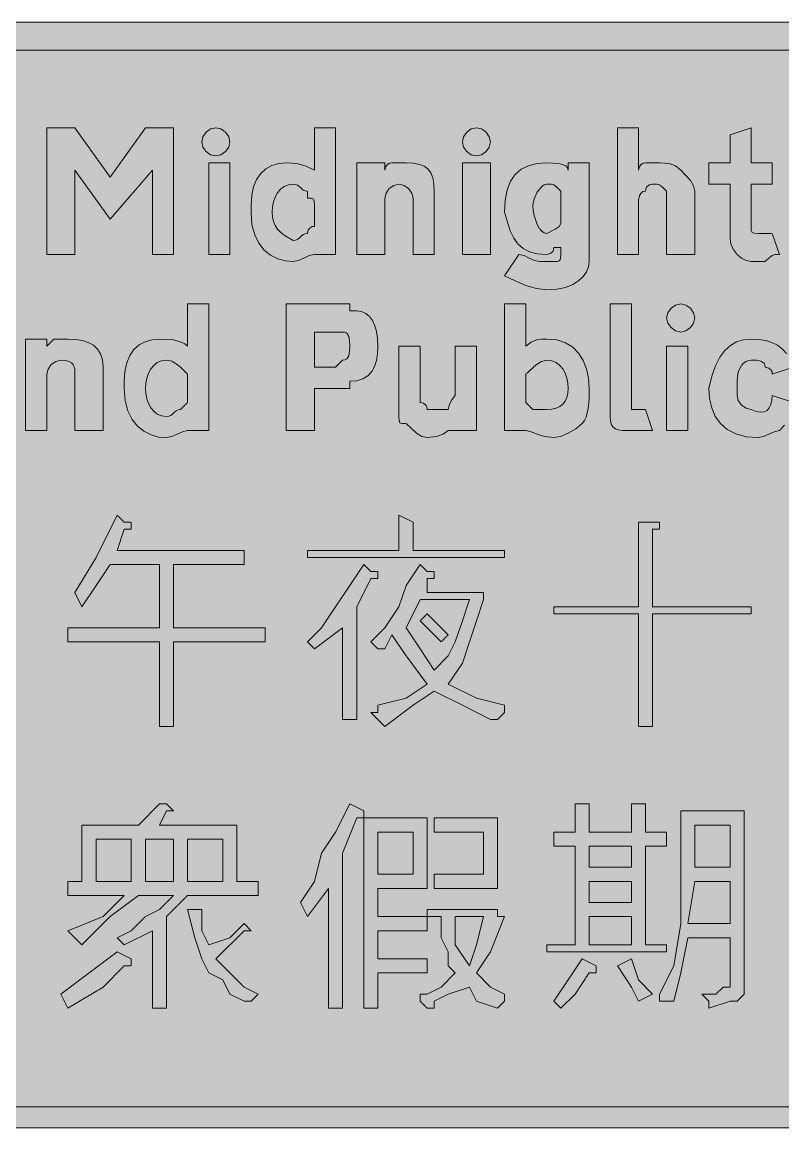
# Model space of a CAD drawing. Header units: metres. Extents: x 11 to 557, y 42 to 230.
# Drawn here: x 281.5 to 411.1, y 41.5 to 229.9 of the extents above; entities that cross this region are included whole.
import ezdxf

# ---------------------------------------------------------------- set-up
doc = ezdxf.new("R2010")
doc.units = ezdxf.units.M
doc.layers.add('FILL_BLACK_000000', color=7, linetype='Continuous', true_color=0x000000)
doc.layers.add('FILL_WHITE_FFFFFF', color=7, linetype='Continuous', true_color=0xffffff)

msp = doc.modelspace()

# ---------------------------------------------------------------- hatches: boundary and pattern name
at = {"layer": 'FILL_BLACK_000000', "true_color": 0x000000}
h = msp.add_hatch(color=7, dxfattribs=at)
h.dxf.hatch_style = 1
h.paths.add_polyline_path([(11.16, 223.13), (11.7, 224.52), (13.35, 227.52), (14.46, 228.4), (15.9, 229.17), (17.57, 229.71), (19.35, 229.92), (548.55, 229.92), (549.4, 229.87), (550.16, 229.71), (551.55, 229.17), (554.55, 227.52), (556.2, 224.52), (556.74, 223.13), (556.9, 222.37), (556.95, 221.52), (556.95, 48.72), (556.74, 47.63), (556.2, 46.32), (555.43, 45.01), (554.55, 43.92), (551.55, 42.27), (550.16, 41.73), (549.4, 41.57), (548.55, 41.52), (19.35, 41.52), (17.57, 41.73), (15.9, 42.27), (14.46, 43.04), (13.35, 43.92), (12.47, 45.01), (11.7, 46.32), (11.16, 47.63), (10.95, 48.72), (10.95, 221.52), (11, 222.37), (11.16, 223.13)])
h.paths.add_polyline_path([(14.6, 48.32), (14.74, 48.01), (15.15, 47.52), (15.56, 47.03), (15.7, 46.72), (15.75, 46.32), (16.65, 45.63), (17.55, 45.27), (18.45, 45.14), (19.35, 45.12), (548.55, 45.12), (549.45, 45.14), (550.35, 45.27), (551.25, 45.63), (552.15, 46.32), (552.15, 48.72), (552.15, 221.52), (552.09, 222.36), (551.92, 223.09), (551.64, 223.71), (551.25, 224.22), (550.74, 224.61), (550.13, 224.89), (549.39, 225.06), (548.55, 225.12), (19.35, 225.12), (15.75, 225.12), (15.56, 224.22), (15.15, 223.32), (14.74, 222.42), (14.55, 221.52), (14.55, 48.72), (14.6, 48.32)], flags=16)
h = msp.add_hatch(color=7, dxfattribs=at)
h.dxf.hatch_style = 1
h.paths.add_polyline_path([(290.55, 204.72), (290.55, 190.32), (285.75, 190.32), (285.75, 211.92), (290.55, 211.92), (296.55, 203.52), (302.55, 211.92), (307.35, 211.92), (307.35, 190.32), (303.75, 190.32), (303.75, 204.72), (296.55, 196.32), (290.55, 204.72)])
h = msp.add_hatch(color=7, dxfattribs=at)
h.dxf.hatch_style = 1
h.paths.add_polyline_path([(316.74, 208.64), (316.2, 207.87), (315.43, 207.33), (314.55, 207.12), (313.67, 207.33), (312.9, 207.87), (312.36, 208.64), (312.15, 209.52), (312.36, 210.4), (312.9, 211.17), (313.67, 211.71), (314.55, 211.92), (315.43, 211.71), (316.2, 211.17), (316.74, 210.4), (316.95, 209.52), (316.74, 208.64)])
h = msp.add_hatch(color=7, dxfattribs=at)
h.dxf.hatch_style = 1
h.paths.add_polyline_path([(334.95, 211.92), (334.95, 190.32), (331.35, 190.32), (330.45, 190.13), (329.55, 189.72), (328.65, 189.31), (327.75, 189.12), (326.41, 189.23), (325.11, 189.59), (323.89, 190.2), (322.8, 191.07), (321.88, 192.23), (321.17, 193.68), (320.71, 195.44), (320.55, 197.52), (320.55, 198.72), (320.66, 200.41), (320.98, 201.87), (321.5, 203.11), (322.2, 204.12), (323.07, 204.91), (324.09, 205.47), (325.26, 205.81), (326.55, 205.92), (327.47, 205.9), (328.5, 205.77), (329.76, 205.41), (331.35, 204.72), (331.35, 211.92), (334.95, 211.92)])
h.paths.add_polyline_path([(328.46, 192.91), (328.95, 193.32), (329.44, 193.73), (329.75, 193.87), (330.15, 193.92), (330.3, 194.52), (330.66, 194.93), (330.95, 195.07), (331.35, 195.12), (331.35, 198.72), (331.33, 199.41), (331.2, 199.77), (330.84, 199.9), (330.15, 199.92), (330.15, 201.12), (329.75, 201.17), (329.44, 201.31), (328.95, 201.72), (328.46, 202.13), (328.15, 202.27), (327.75, 202.32), (326.91, 202.21), (326.17, 201.91), (325.56, 201.43), (325.05, 200.82), (324.66, 200.09), (324.37, 199.28), (324.21, 198.42), (324.15, 197.52), (324.21, 196.67), (324.37, 195.93), (324.66, 195.26), (325.05, 194.67), (325.56, 194.13), (326.17, 193.64), (327.75, 192.72), (328.15, 192.77), (328.46, 192.91)], flags=16)
h = msp.add_hatch(color=7, dxfattribs=at)
h.dxf.hatch_style = 1
h.paths.add_polyline_path([(361.14, 208.64), (360.6, 207.87), (359.83, 207.33), (358.95, 207.12), (358.07, 207.33), (357.3, 207.87), (356.76, 208.64), (356.55, 209.52), (356.76, 210.4), (357.3, 211.17), (358.07, 211.71), (358.95, 211.92), (359.83, 211.71), (360.6, 211.17), (361.14, 210.4), (361.35, 209.52), (361.14, 208.64)])
h = msp.add_hatch(color=7, dxfattribs=at)
h.dxf.hatch_style = 1
h.paths.add_polyline_path([(391.05, 205.9), (391.95, 205.77), (392.85, 205.41), (393.75, 204.72), (395.4, 202.92), (395.94, 202.02), (396.15, 201.12), (396.15, 190.32), (391.35, 190.32), (391.35, 199.92), (391.35, 201.12), (390.64, 201.81), (390.15, 202.17), (389.66, 202.3), (388.95, 202.32), (388.35, 202.17), (387.94, 201.81), (387.8, 201.52), (387.75, 201.12), (387.35, 201.07), (387.06, 200.91), (386.7, 200.37), (386.57, 199.6), (386.55, 198.72), (386.55, 190.32), (382.95, 190.32), (382.95, 211.92), (386.55, 211.92), (386.55, 204.72), (386.7, 205.32), (387.06, 205.73), (387.35, 205.87), (387.75, 205.92), (390.15, 205.92), (391.05, 205.9)])
h = msp.add_hatch(color=7, dxfattribs=at)
h.dxf.hatch_style = 1
h.paths.add_polyline_path([(405.77, 194.43), (405.9, 194.07), (406.26, 193.94), (406.95, 193.92), (409.35, 193.92), (410.55, 190.32), (409.84, 190.3), (409.35, 190.17), (408.86, 189.81), (408.15, 189.12), (405.75, 189.12), (404.87, 189.31), (404.1, 189.72), (403.35, 190.32), (402.66, 191.22), (402.3, 192.12), (402.17, 193.02), (402.15, 193.92), (402.15, 202.32), (398.55, 202.32), (398.55, 205.92), (402.15, 205.92), (402.15, 210.72), (405.75, 211.92), (405.75, 205.92), (409.35, 205.92), (409.35, 202.32), (405.75, 202.32), (405.75, 195.12), (405.77, 194.43)])
h = msp.add_hatch(color=7, dxfattribs=at)
h.dxf.hatch_style = 1
h.paths.add_polyline_path([(316.95, 205.92), (316.95, 190.32), (313.35, 190.32), (313.35, 205.92), (316.95, 205.92)])
h = msp.add_hatch(color=7, dxfattribs=at)
h.dxf.hatch_style = 1
h.paths.add_polyline_path([(343.35, 205.92), (343.35, 204.72), (343.5, 205.32), (343.86, 205.73), (344.15, 205.87), (344.55, 205.92), (346.95, 205.92), (348.19, 205.86), (349.22, 205.68), (350.05, 205.35), (350.7, 204.87), (351.18, 204.22), (351.51, 203.39), (351.69, 202.36), (351.75, 201.12), (351.75, 190.32), (348.15, 190.32), (348.15, 198.72), (348.15, 199.92), (347.94, 200.8), (347.4, 201.57), (346.63, 202.11), (345.75, 202.32), (344.87, 202.11), (344.1, 201.57), (343.56, 200.8), (343.35, 199.92), (343.35, 190.32), (338.55, 190.32), (338.55, 205.92), (343.35, 205.92)])
h = msp.add_hatch(color=7, dxfattribs=at)
h.dxf.hatch_style = 1
h.paths.add_polyline_path([(356.55, 205.92), (361.35, 205.92), (361.35, 190.32), (356.55, 190.32), (356.55, 205.92)])
h = msp.add_hatch(color=7, dxfattribs=at)
h.dxf.hatch_style = 1
h.paths.add_polyline_path([(364.2, 201.36), (364.76, 202.81), (365.55, 203.97), (366.56, 204.84), (367.8, 205.45), (369.26, 205.81), (370.95, 205.92), (372.02, 205.9), (373.2, 205.77), (373.73, 205.63), (374.16, 205.41), (374.44, 205.12), (374.55, 204.72), (374.55, 205.92), (378.15, 205.92), (378.15, 189.12), (378.04, 188.22), (377.7, 187.36), (377.14, 186.55), (376.35, 185.82), (375.34, 185.21), (374.1, 184.73), (372.64, 184.43), (370.95, 184.32), (369.15, 184.53), (367.35, 185.07), (365.55, 185.84), (363.75, 186.72), (366.15, 190.32), (367.05, 190.13), (367.95, 189.72), (368.85, 189.31), (369.75, 189.12), (372.15, 189.12), (372.84, 189.16), (373.06, 189.25), (373.2, 189.42), (373.33, 190.13), (373.35, 191.52), (372.15, 191.52), (372.1, 191.12), (371.96, 190.83), (371.55, 190.47), (370.95, 190.32), (369.31, 190.43), (367.97, 190.77), (366.88, 191.33), (366, 192.12), (365.29, 193.13), (364.71, 194.37), (364.21, 195.83), (363.75, 197.52), (363.86, 199.6), (364.2, 201.36)])
h.paths.add_polyline_path([(373.35, 201.12), (372.64, 201.81), (372.15, 202.17), (371.66, 202.3), (370.95, 202.32), (370.5, 202.21), (370.07, 201.93), (369.3, 200.97), (368.76, 199.79), (368.55, 198.72), (368.6, 197.82), (368.76, 196.96), (369.3, 195.42), (369.66, 194.81), (370.07, 194.33), (370.5, 194.03), (370.95, 193.92), (372.34, 194.63), (373.05, 195.12), (373.31, 195.61), (373.35, 196.32), (373.35, 199.92), (373.35, 201.12)], flags=16)
h = msp.add_hatch(color=7, dxfattribs=at)
h.dxf.hatch_style = 1
h.paths.add_polyline_path([(313.35, 181.92), (313.35, 160.32), (309.75, 160.32), (308.85, 160.13), (307.95, 159.72), (307.05, 159.31), (306.15, 159.12), (304.81, 159.23), (303.51, 159.59), (302.29, 160.2), (301.2, 161.07), (300.28, 162.23), (299.57, 163.68), (299.11, 165.44), (298.95, 167.52), (298.95, 168.72), (299.06, 170.41), (299.38, 171.87), (299.9, 173.11), (300.6, 174.12), (301.47, 174.91), (302.49, 175.47), (303.66, 175.81), (304.95, 175.92), (307.35, 175.77), (308.66, 175.41), (309.25, 175.12), (309.75, 174.72), (309.75, 181.92), (313.35, 181.92)])
h.paths.add_polyline_path([(306.86, 162.91), (307.35, 163.32), (307.84, 163.73), (308.15, 163.87), (308.55, 163.92), (309.75, 165.12), (309.75, 168.72), (309.75, 169.92), (308.55, 171.12), (307.8, 171.72), (307.03, 172.13), (306.15, 172.32), (305.31, 172.21), (304.57, 171.91), (303.96, 171.43), (303.45, 170.82), (303.06, 170.09), (302.77, 169.28), (302.61, 168.42), (302.55, 167.52), (302.61, 166.62), (302.77, 165.76), (303.06, 164.95), (303.45, 164.22), (303.96, 163.61), (304.57, 163.13), (305.31, 162.83), (306.15, 162.72), (306.55, 162.77), (306.86, 162.91)], flags=16)
h = msp.add_hatch(color=7, dxfattribs=at)
h.dxf.hatch_style = 1
h.paths.add_polyline_path([(337.35, 180.72), (338.55, 180.72), (339.39, 180.61), (340.12, 180.29), (340.74, 179.77), (341.25, 179.07), (341.64, 178.2), (341.93, 177.18), (342.09, 176.01), (342.15, 174.72), (342.09, 173.43), (341.91, 172.26), (341.58, 171.24), (341.1, 170.37), (340.45, 169.67), (339.62, 169.15), (338.59, 168.83), (337.35, 168.72), (337.35, 167.52), (331.35, 167.52), (331.35, 160.32), (326.55, 160.32), (326.55, 181.92), (337.35, 181.92), (337.35, 180.72)])
h.paths.add_polyline_path([(336.15, 172.32), (336.55, 172.37), (336.84, 172.53), (337.2, 173.07), (337.33, 173.84), (337.35, 174.72), (337.33, 175.6), (337.2, 176.37), (336.84, 176.91), (336.55, 177.07), (336.15, 177.12), (334.95, 177.12), (331.35, 177.12), (331.35, 171.12), (334.95, 171.12), (336.15, 172.32)], flags=16)
h = msp.add_hatch(color=7, dxfattribs=at)
h.dxf.hatch_style = 1
h.paths.add_polyline_path([(374.1, 175.28), (375.34, 174.53), (376.35, 173.52), (377.14, 172.29), (377.7, 170.86), (378.04, 169.26), (378.15, 167.52), (378.13, 165.74), (378, 164.07), (377.64, 162.63), (377.35, 162.02), (376.95, 161.52), (375.86, 160.64), (374.55, 159.87), (373.24, 159.33), (372.15, 159.12), (370.56, 159.31), (369.3, 159.72), (368.27, 160.13), (367.35, 160.32), (363.75, 160.32), (363.75, 181.92), (367.35, 181.92), (367.35, 174.72), (368.25, 175.41), (369.15, 175.77), (370.05, 175.9), (370.95, 175.92), (372.64, 175.76), (374.1, 175.28)])
h.paths.add_polyline_path([(369.15, 171.57), (367.35, 169.92), (367.35, 165.12), (368.55, 163.92), (370.95, 163.92), (371.79, 163.98), (372.52, 164.14), (373.14, 164.43), (373.65, 164.82), (374.04, 165.33), (374.32, 165.94), (374.49, 166.68), (374.55, 167.52), (374.49, 168.42), (374.32, 169.28), (374.04, 170.09), (373.65, 170.82), (373.14, 171.43), (372.52, 171.91), (371.79, 172.21), (370.95, 172.32), (370.05, 172.11), (369.15, 171.57)], flags=16)
h = msp.add_hatch(color=7, dxfattribs=at)
h.dxf.hatch_style = 1
h.paths.add_polyline_path([(385.35, 165.12), (385.35, 163.92), (387.75, 163.92), (388.95, 160.32), (387.75, 160.32), (385.35, 160.32), (383.77, 160.36), (383.16, 160.45), (382.65, 160.62), (382.26, 160.91), (381.98, 161.33), (381.81, 161.93), (381.75, 162.72), (381.75, 163.92), (381.75, 181.92), (385.35, 181.92), (385.35, 165.12)])
h = msp.add_hatch(color=7, dxfattribs=at)
h.dxf.hatch_style = 1
h.paths.add_polyline_path([(395.94, 178.64), (395.4, 177.87), (394.63, 177.33), (393.75, 177.12), (392.87, 177.33), (392.1, 177.87), (391.56, 178.64), (391.35, 179.52), (391.56, 180.4), (392.1, 181.17), (392.87, 181.71), (393.75, 181.92), (394.63, 181.71), (395.4, 181.17), (395.94, 180.4), (396.15, 179.52), (395.94, 178.64)])
h = msp.add_hatch(color=7, dxfattribs=at)
h.dxf.hatch_style = 1
h.paths.add_polyline_path([(287.27, 172.11), (286.5, 171.57), (285.96, 170.8), (285.75, 169.92), (285.75, 160.32), (282.15, 160.32), (282.15, 175.92), (285.75, 175.92), (285.75, 174.72), (286.95, 175.92), (289.35, 175.92), (290.64, 175.86), (291.81, 175.68), (292.83, 175.35), (293.7, 174.87), (294.4, 174.22), (294.92, 173.39), (295.24, 172.36), (295.35, 171.12), (295.35, 160.32), (290.55, 160.32), (290.55, 168.72), (290.55, 169.92), (290.51, 170.8), (290.25, 171.57), (289.96, 171.88), (289.54, 172.11), (288.94, 172.27), (288.15, 172.32), (287.27, 172.11)])
h = msp.add_hatch(color=7, dxfattribs=at)
h.dxf.hatch_style = 1
h.paths.add_polyline_path([(412.95, 165.12), (412.9, 164.27), (412.74, 163.53), (412.2, 162.27), (411.43, 161.24), (410.55, 160.32), (409.65, 160.13), (408.75, 159.72), (407.85, 159.31), (406.95, 159.12), (404.87, 159.28), (403.11, 159.76), (401.66, 160.51), (400.5, 161.52), (399.63, 162.75), (399.02, 164.18), (398.66, 165.78), (398.55, 167.52), (399.06, 169.6), (399.67, 171.36), (400.41, 172.81), (401.25, 173.97), (402.21, 174.84), (403.27, 175.45), (404.46, 175.81), (405.75, 175.92), (407.04, 175.86), (408.23, 175.68), (409.29, 175.35), (410.25, 174.87), (411.09, 174.22), (411.82, 173.39), (412.44, 172.36), (412.95, 171.12), (409.35, 169.92), (409.3, 170.32), (409.16, 170.61), (408.75, 170.97), (408.15, 171.12), (408.1, 171.52), (407.94, 171.81), (407.4, 172.17), (406.63, 172.3), (405.75, 172.32), (405.3, 172.26), (404.87, 172.09), (404.46, 171.81), (404.1, 171.42), (403.79, 170.91), (403.56, 170.29), (403.4, 169.56), (403.35, 168.72), (403.35, 167.52), (403.35, 166.32), (403.56, 165.44), (404.1, 164.67), (404.87, 164.13), (405.75, 163.92), (406.59, 163.58), (407.32, 163.45), (407.94, 163.52), (408.45, 163.77), (408.84, 164.19), (409.12, 164.76), (409.29, 165.48), (409.35, 166.32), (412.95, 165.12)])
h = msp.add_hatch(color=7, dxfattribs=at)
h.dxf.hatch_style = 1
h.paths.add_polyline_path([(353.25, 159.72), (352.13, 159.31), (350.55, 159.12), (349.65, 159.33), (348.75, 159.87), (346.95, 161.52), (346.26, 161.54), (345.9, 161.67), (345.77, 162.03), (345.75, 162.72), (345.75, 163.92), (345.75, 174.72), (349.35, 174.72), (349.35, 166.32), (349.35, 165.12), (349.95, 164.97), (350.36, 164.61), (350.5, 164.32), (350.55, 163.92), (351.75, 163.92), (354.15, 163.92), (354.34, 164.8), (354.75, 165.57), (355.35, 166.32), (355.35, 174.72), (358.95, 174.72), (358.95, 160.32), (354.15, 160.32), (353.25, 159.72)])
h = msp.add_hatch(color=7, dxfattribs=at)
h.dxf.hatch_style = 1
h.paths.add_polyline_path([(391.35, 174.72), (394.95, 174.72), (394.95, 160.32), (391.35, 160.32), (391.35, 174.72)])
h = msp.add_hatch(color=7, dxfattribs=at)
h.dxf.hatch_style = 1
h.paths.add_polyline_path([(319.35, 137.52), (307.35, 137.52), (307.35, 126.72), (322.95, 126.72), (322.95, 124.32), (307.35, 124.32), (307.35, 109.92), (304.95, 109.92), (304.95, 124.32), (289.35, 124.32), (289.35, 126.72), (304.95, 126.72), (304.95, 137.52), (296.55, 137.52), (294.15, 133.92), (291.75, 130.32), (290.55, 132.72), (294.15, 138.72), (297.75, 145.92), (298.95, 144.72), (300.15, 144.72), (300.15, 143.52), (298.95, 143.52), (297.75, 139.92), (319.35, 139.92), (319.35, 137.52)])
h = msp.add_hatch(color=7, dxfattribs=at)
h.dxf.hatch_style = 1
h.paths.add_polyline_path([(348.15, 139.92), (363.75, 139.92), (363.75, 138.72), (330.15, 138.72), (330.15, 139.92), (345.75, 139.92), (345.75, 145.92), (348.15, 144.72), (348.15, 143.52), (348.15, 139.92)])
h = msp.add_hatch(color=7, dxfattribs=at)
h.dxf.hatch_style = 1
h.paths.add_polyline_path([(388.95, 129.12), (388.95, 109.92), (386.55, 109.92), (386.55, 129.12), (372.15, 129.12), (372.15, 130.32), (386.55, 130.32), (386.55, 144.72), (390.15, 144.72), (390.15, 143.52), (388.95, 143.52), (388.95, 130.32), (405.75, 130.32), (405.75, 129.12), (388.95, 129.12)])
h = msp.add_hatch(color=7, dxfattribs=at)
h.dxf.hatch_style = 1
h.paths.add_polyline_path([(336.15, 111.12), (336.15, 126.72), (331.35, 123.12), (330.15, 124.32), (332.55, 126.72), (334.95, 130.32), (337.35, 133.92), (339.75, 137.52), (340.95, 136.32), (342.15, 136.32), (342.15, 135.12), (340.95, 135.12), (338.55, 130.32), (338.55, 129.12), (338.55, 111.12), (336.15, 111.12)])
h = msp.add_hatch(color=7, dxfattribs=at)
h.dxf.hatch_style = 1
h.paths.add_polyline_path([(358.95, 114.72), (363.75, 113.52), (363.75, 112.32), (362.55, 111.12), (361.35, 111.12), (356.55, 113.52), (351.75, 115.92), (348.15, 113.52), (343.35, 109.92), (342.15, 111.12), (340.95, 112.32), (342.15, 112.32), (342.15, 113.52), (346.95, 114.72), (350.55, 117.12), (346.95, 121.92), (344.55, 125.52), (343.35, 123.12), (342.15, 123.12), (340.95, 124.32), (343.35, 126.72), (345.75, 130.32), (346.95, 133.92), (349.35, 137.52), (350.55, 136.32), (351.75, 136.32), (351.75, 135.12), (350.55, 135.12), (350.55, 132.72), (358.95, 132.72), (360.15, 132.72), (360.15, 131.52), (358.95, 127.92), (357.75, 124.32), (356.55, 120.72), (354.15, 117.12), (358.95, 114.72)])
h.paths.add_polyline_path([(355.35, 124.32), (356.55, 127.92), (357.75, 131.52), (349.35, 131.52), (346.95, 126.72), (349.35, 123.12), (351.75, 119.52), (354.15, 121.92), (355.35, 124.32)], flags=16)
h = msp.add_hatch(color=7, dxfattribs=at)
h.dxf.hatch_style = 1
h.paths.add_polyline_path([(350.55, 129.12), (351.75, 127.92), (354.15, 125.52), (352.95, 124.32), (349.35, 127.92), (350.55, 129.12)])
h = msp.add_hatch(color=7, dxfattribs=at)
h.dxf.hatch_style = 1
h.paths.add_polyline_path([(307.35, 95.52), (306.15, 95.52), (304.95, 93.12), (318.15, 93.12), (318.15, 83.52), (321.75, 83.52), (321.75, 81.12), (309.75, 81.12), (306.15, 77.52), (306.15, 61.92), (303.75, 61.92), (303.75, 75.12), (298.95, 72.72), (297.75, 73.92), (300.15, 75.12), (302.55, 77.52), (304.95, 78.72), (307.35, 81.12), (301.35, 81.12), (296.55, 77.52), (291.75, 72.72), (289.35, 75.12), (295.35, 77.52), (298.95, 81.12), (289.35, 81.12), (289.35, 83.52), (291.75, 83.52), (291.75, 93.12), (301.35, 93.12), (304.95, 96.72), (306.15, 96.72), (307.35, 95.52)])
h.paths.add_polyline_path([(300.15, 83.52), (300.15, 90.72), (294.15, 90.72), (294.15, 83.52), (300.15, 83.52)], flags=16)
h.paths.add_polyline_path([(307.35, 90.72), (302.55, 90.72), (302.55, 83.52), (307.35, 83.52), (307.35, 90.72)], flags=16)
h.paths.add_polyline_path([(309.75, 90.72), (309.75, 83.52), (315.75, 83.52), (315.75, 90.72), (309.75, 90.72)], flags=16)
h = msp.add_hatch(color=7, dxfattribs=at)
h.dxf.hatch_style = 1
h.paths.add_polyline_path([(339.75, 94.32), (338.55, 94.32), (336.15, 88.32), (336.15, 61.92), (333.75, 61.92), (333.75, 82.32), (330.15, 77.52), (328.95, 79.92), (331.35, 83.52), (332.55, 88.32), (334.95, 91.92), (337.35, 96.72), (339.75, 95.52), (339.75, 94.32)])
h = msp.add_hatch(color=7, dxfattribs=at)
h.dxf.hatch_style = 1
h.paths.add_polyline_path([(375.75, 96.72), (378.15, 96.72), (378.15, 95.52), (378.15, 91.92), (384.15, 91.92), (385.35, 91.92), (385.35, 96.72), (386.55, 96.72), (387.75, 96.72), (387.75, 95.52), (387.75, 91.92), (390.15, 91.92), (391.35, 91.92), (391.35, 89.52), (387.75, 89.52), (387.75, 72.72), (390.15, 72.72), (391.35, 72.72), (391.35, 71.52), (390.15, 71.52), (370.95, 71.52), (370.95, 72.72), (375.75, 72.72), (375.75, 89.52), (372.15, 89.52), (372.15, 91.92), (375.75, 91.92), (375.75, 96.72)])
h.paths.add_polyline_path([(378.15, 89.52), (378.15, 85.92), (384.15, 85.92), (385.35, 85.92), (385.35, 89.52), (384.15, 89.52), (378.15, 89.52)], flags=16)
h.paths.add_polyline_path([(385.35, 83.52), (384.15, 83.52), (378.15, 83.52), (378.15, 79.92), (384.15, 79.92), (385.35, 79.92), (385.35, 83.52)], flags=16)
h.paths.add_polyline_path([(378.15, 72.72), (384.15, 72.72), (385.35, 72.72), (385.35, 77.52), (384.15, 77.52), (378.15, 77.52), (378.15, 72.72)], flags=16)
h = msp.add_hatch(color=7, dxfattribs=at)
h.dxf.hatch_style = 1
h.paths.add_polyline_path([(350.55, 70.32), (350.55, 67.92), (342.15, 67.92), (342.15, 61.92), (339.75, 61.92), (339.75, 94.32), (350.55, 94.32), (350.55, 82.32), (342.15, 82.32), (342.15, 77.52), (350.55, 77.52), (350.55, 75.12), (342.15, 75.12), (342.15, 70.32), (350.55, 70.32)])
h.paths.add_polyline_path([(342.15, 84.72), (348.15, 84.72), (348.15, 91.92), (342.15, 91.92), (342.15, 84.72)], flags=16)
h = msp.add_hatch(color=7, dxfattribs=at)
h.dxf.hatch_style = 1
h.paths.add_polyline_path([(362.55, 82.32), (351.75, 82.32), (351.75, 84.72), (360.15, 84.72), (360.15, 91.92), (351.75, 91.92), (351.75, 94.32), (362.55, 94.32), (362.55, 82.32)])
h = msp.add_hatch(color=7, dxfattribs=at)
h.dxf.hatch_style = 1
h.paths.add_polyline_path([(392.55, 63.12), (390.15, 63.12), (390.15, 64.32), (392.55, 69.12), (393.75, 76.32), (393.75, 85.92), (393.75, 95.52), (404.55, 95.52), (404.55, 67.92), (404.55, 66.72), (404.55, 64.32), (403.35, 63.12), (402.15, 63.12), (398.55, 61.92), (398.55, 63.12), (397.35, 64.32), (398.55, 64.32), (399.75, 64.32), (400.95, 65.52), (402.15, 65.52), (402.15, 66.72), (402.15, 67.92), (402.15, 73.92), (394.95, 73.92), (393.75, 67.92), (392.55, 63.12)])
h.paths.add_polyline_path([(402.15, 83.52), (396.15, 83.52), (394.95, 76.32), (402.15, 76.32), (402.15, 83.52)], flags=16)
h.paths.add_polyline_path([(396.15, 93.12), (396.15, 85.92), (402.15, 85.92), (402.15, 93.12), (396.15, 93.12)], flags=16)
h = msp.add_hatch(color=7, dxfattribs=at)
h.dxf.hatch_style = 1
h.paths.add_polyline_path([(319.35, 63.12), (316.95, 64.32), (315.75, 66.72), (313.35, 67.92), (312.15, 70.32), (310.95, 73.92), (309.75, 78.72), (312.15, 78.72), (312.15, 75.12), (313.35, 72.72), (316.95, 73.92), (319.35, 76.32), (320.55, 75.12), (319.35, 75.12), (314.55, 70.32), (315.75, 69.12), (318.15, 66.72), (319.35, 65.52), (321.75, 64.32), (320.55, 63.12), (319.35, 63.12)])
h = msp.add_hatch(color=7, dxfattribs=at)
h.dxf.hatch_style = 1
h.paths.add_polyline_path([(354.15, 71.52), (352.95, 73.92), (352.95, 77.52), (350.55, 77.52), (350.55, 78.72), (361.35, 78.72), (362.55, 78.72), (362.55, 77.52), (363.75, 77.52), (361.35, 71.52), (358.95, 67.92), (361.35, 65.52), (363.75, 64.32), (363.75, 63.12), (362.55, 61.92), (358.95, 63.12), (357.75, 65.52), (354.15, 64.32), (351.75, 63.12), (351.75, 61.92), (350.55, 61.92), (349.35, 63.12), (349.35, 64.32), (350.55, 64.32), (352.95, 65.52), (355.35, 67.92), (354.15, 69.12), (354.15, 71.52)])
h.paths.add_polyline_path([(355.35, 72.72), (357.75, 69.12), (358.95, 72.72), (360.15, 77.52), (355.35, 77.52), (355.35, 72.72)], flags=16)
h = msp.add_hatch(color=7, dxfattribs=at)
h.dxf.hatch_style = 1
h.paths.add_polyline_path([(292.95, 67.92), (297.75, 71.52), (300.15, 70.32), (300.15, 69.12), (298.95, 69.12), (295.35, 65.52), (289.35, 61.92), (288.15, 64.32), (292.95, 67.92)])
h = msp.add_hatch(color=7, dxfattribs=at)
h.dxf.hatch_style = 1
h.paths.add_polyline_path([(374.55, 66.72), (376.95, 70.32), (379.35, 69.12), (379.35, 67.92), (378.15, 67.92), (375.75, 64.32), (373.35, 61.92), (372.15, 63.12), (374.55, 66.72)])
h = msp.add_hatch(color=7, dxfattribs=at)
h.dxf.hatch_style = 1
h.paths.add_polyline_path([(385.35, 65.52), (382.95, 69.12), (385.35, 70.32), (386.55, 66.72), (388.95, 64.32), (386.55, 63.12), (385.35, 65.52)])
at = {"layer": 'FILL_WHITE_FFFFFF', "true_color": 0xffffff}
h = msp.add_hatch(color=7, dxfattribs=at)
h.dxf.hatch_style = 1
h.paths.add_polyline_path([(552.15, 46.32), (551.25, 45.63), (550.35, 45.27), (549.45, 45.14), (548.55, 45.12), (19.35, 45.12), (18.45, 45.14), (17.55, 45.27), (16.65, 45.63), (15.75, 46.32), (15.7, 46.72), (15.56, 47.03), (15.15, 47.52), (14.74, 48.01), (14.6, 48.32), (14.55, 48.72), (14.55, 221.52), (14.74, 222.42), (15.15, 223.32), (15.56, 224.22), (15.75, 225.12), (19.35, 225.12), (548.55, 225.12), (552.15, 225.12), (552.15, 221.52), (552.15, 48.72), (552.15, 46.32)])

# ---------------------------------------------------------------- linework, layer by layer
at = {"layer": 'FILL_BLACK_000000', "lineweight": 0, "true_color": 0x000000}
for points in [[(19.35, 229.92), (548.55, 229.92), (549.4, 229.87), (550.16, 229.71), (551.55, 229.17), (554.55, 227.52), (556.2, 224.52), (556.74, 223.13), (556.9, 222.37), (556.95, 221.52), (556.95, 48.72), (556.74, 47.63), (556.2, 46.32), (555.43, 45.01), (554.55, 43.92), (551.55, 42.27), (550.16, 41.73), (549.4, 41.57), (548.55, 41.52), (19.35, 41.52)], [(19.35, 45.12), (548.55, 45.12), (549.45, 45.14), (550.35, 45.27), (551.25, 45.63), (552.15, 46.32), (552.15, 48.72), (552.15, 221.52), (552.09, 222.36), (551.92, 223.09), (551.64, 223.71), (551.25, 224.22), (550.74, 224.61), (550.13, 224.89), (549.39, 225.06), (548.55, 225.12), (19.35, 225.12)], [(411.43, 161.24), (410.55, 160.32), (409.65, 160.13), (408.75, 159.72), (407.85, 159.31), (406.95, 159.12), (404.87, 159.28), (403.11, 159.76), (401.66, 160.51), (400.5, 161.52), (399.63, 162.75), (399.02, 164.18), (398.66, 165.78), (398.55, 167.52), (399.06, 169.6), (399.67, 171.36), (400.41, 172.81), (401.25, 173.97), (402.21, 174.84), (403.27, 175.45), (404.46, 175.81), (405.75, 175.92), (407.04, 175.86), (408.23, 175.68), (409.29, 175.35), (410.25, 174.87), (411.09, 174.22), (411.82, 173.39)], [(412.95, 171.12), (409.35, 169.92), (409.3, 170.32), (409.16, 170.61), (408.75, 170.97), (408.15, 171.12), (408.1, 171.52), (407.94, 171.81), (407.4, 172.17), (406.63, 172.3), (405.75, 172.32), (405.3, 172.26), (404.87, 172.09), (404.46, 171.81), (404.1, 171.42), (403.79, 170.91), (403.56, 170.29), (403.4, 169.56), (403.35, 168.72), (403.35, 167.52), (403.35, 166.32), (403.56, 165.44), (404.1, 164.67), (404.87, 164.13), (405.75, 163.92), (406.59, 163.58), (407.32, 163.45), (407.94, 163.52), (408.45, 163.77), (408.84, 164.19), (409.12, 164.76), (409.29, 165.48), (409.35, 166.32), (412.95, 165.12)]]:
    msp.add_lwpolyline(points, dxfattribs=at)
for points in [[(290.55, 204.72), (290.55, 190.32), (285.75, 190.32), (285.75, 211.92), (290.55, 211.92), (296.55, 203.52), (302.55, 211.92), (307.35, 211.92), (307.35, 190.32), (303.75, 190.32), (303.75, 204.72), (296.55, 196.32)], [(316.74, 208.64), (316.2, 207.87), (315.43, 207.33), (314.55, 207.12), (313.67, 207.33), (312.9, 207.87), (312.36, 208.64), (312.15, 209.52), (312.36, 210.4), (312.9, 211.17), (313.67, 211.71), (314.55, 211.92), (315.43, 211.71), (316.2, 211.17), (316.74, 210.4), (316.95, 209.52)], [(334.95, 211.92), (334.95, 190.32), (331.35, 190.32), (330.45, 190.13), (329.55, 189.72), (328.65, 189.31), (327.75, 189.12), (326.41, 189.23), (325.11, 189.59), (323.89, 190.2), (322.8, 191.07), (321.88, 192.23), (321.17, 193.68), (320.71, 195.44), (320.55, 197.52), (320.55, 198.72), (320.66, 200.41), (320.98, 201.87), (321.5, 203.11), (322.2, 204.12), (323.07, 204.91), (324.09, 205.47), (325.26, 205.81), (326.55, 205.92), (327.47, 205.9), (328.5, 205.77), (329.76, 205.41), (331.35, 204.72), (331.35, 211.92)], [(361.14, 208.64), (360.6, 207.87), (359.83, 207.33), (358.95, 207.12), (358.07, 207.33), (357.3, 207.87), (356.76, 208.64), (356.55, 209.52), (356.76, 210.4), (357.3, 211.17), (358.07, 211.71), (358.95, 211.92), (359.83, 211.71), (360.6, 211.17), (361.14, 210.4), (361.35, 209.52)], [(391.05, 205.9), (391.95, 205.77), (392.85, 205.41), (393.75, 204.72), (395.4, 202.92), (395.94, 202.02), (396.15, 201.12), (396.15, 190.32), (391.35, 190.32), (391.35, 199.92), (391.35, 201.12), (390.64, 201.81), (390.15, 202.17), (389.66, 202.3), (388.95, 202.32), (388.35, 202.17), (387.94, 201.81), (387.8, 201.52), (387.75, 201.12), (387.35, 201.07), (387.06, 200.91), (386.7, 200.37), (386.57, 199.6), (386.55, 198.72), (386.55, 190.32), (382.95, 190.32), (382.95, 211.92), (386.55, 211.92), (386.55, 204.72), (386.7, 205.32), (387.06, 205.73), (387.35, 205.87), (387.75, 205.92), (390.15, 205.92)], [(405.77, 194.43), (405.9, 194.07), (406.26, 193.94), (406.95, 193.92), (409.35, 193.92), (410.55, 190.32), (409.84, 190.3), (409.35, 190.17), (408.86, 189.81), (408.15, 189.12), (405.75, 189.12), (404.87, 189.31), (404.1, 189.72), (403.35, 190.32), (402.66, 191.22), (402.3, 192.12), (402.17, 193.02), (402.15, 193.92), (402.15, 202.32), (398.55, 202.32), (398.55, 205.92), (402.15, 205.92), (402.15, 210.72), (405.75, 211.92), (405.75, 205.92), (409.35, 205.92), (409.35, 202.32), (405.75, 202.32), (405.75, 195.12)], [(316.95, 205.92), (316.95, 190.32), (313.35, 190.32), (313.35, 205.92)], [(343.35, 205.92), (343.35, 204.72), (343.5, 205.32), (343.86, 205.73), (344.15, 205.87), (344.55, 205.92), (346.95, 205.92), (348.19, 205.86), (349.22, 205.68), (350.05, 205.35), (350.7, 204.87), (351.18, 204.22), (351.51, 203.39), (351.69, 202.36), (351.75, 201.12), (351.75, 190.32), (348.15, 190.32), (348.15, 198.72), (348.15, 199.92), (347.94, 200.8), (347.4, 201.57), (346.63, 202.11), (345.75, 202.32), (344.87, 202.11), (344.1, 201.57), (343.56, 200.8), (343.35, 199.92), (343.35, 190.32), (338.55, 190.32), (338.55, 205.92)], [(356.55, 205.92), (361.35, 205.92), (361.35, 190.32), (356.55, 190.32)], [(364.2, 201.36), (364.76, 202.81), (365.55, 203.97), (366.56, 204.84), (367.8, 205.45), (369.26, 205.81), (370.95, 205.92), (372.02, 205.9), (373.2, 205.77), (373.73, 205.63), (374.16, 205.41), (374.44, 205.12), (374.55, 204.72), (374.55, 205.92), (378.15, 205.92), (378.15, 189.12), (378.04, 188.22), (377.7, 187.36), (377.14, 186.55), (376.35, 185.82), (375.34, 185.21), (374.1, 184.73), (372.64, 184.43), (370.95, 184.32), (369.15, 184.53), (367.35, 185.07), (365.55, 185.84), (363.75, 186.72), (366.15, 190.32), (367.05, 190.13), (367.95, 189.72), (368.85, 189.31), (369.75, 189.12), (372.15, 189.12), (372.84, 189.16), (373.06, 189.25), (373.2, 189.42), (373.33, 190.13), (373.35, 191.52), (372.15, 191.52), (372.1, 191.12), (371.96, 190.83), (371.55, 190.47), (370.95, 190.32), (369.31, 190.43), (367.97, 190.77), (366.88, 191.33), (366, 192.12), (365.29, 193.13), (364.71, 194.37), (364.21, 195.83), (363.75, 197.52), (363.86, 199.6)], [(328.46, 192.91), (328.95, 193.32), (329.44, 193.73), (329.75, 193.87), (330.15, 193.92), (330.3, 194.52), (330.66, 194.93), (330.95, 195.07), (331.35, 195.12), (331.35, 198.72), (331.33, 199.41), (331.2, 199.77), (330.84, 199.9), (330.15, 199.92), (330.15, 201.12), (329.75, 201.17), (329.44, 201.31), (328.95, 201.72), (328.46, 202.13), (328.15, 202.27), (327.75, 202.32), (326.91, 202.21), (326.17, 201.91), (325.56, 201.43), (325.05, 200.82), (324.66, 200.09), (324.37, 199.28), (324.21, 198.42), (324.15, 197.52), (324.21, 196.67), (324.37, 195.93), (324.66, 195.26), (325.05, 194.67), (325.56, 194.13), (326.17, 193.64), (327.75, 192.72), (328.15, 192.77)], [(373.35, 201.12), (372.64, 201.81), (372.15, 202.17), (371.66, 202.3), (370.95, 202.32), (370.5, 202.21), (370.07, 201.93), (369.3, 200.97), (368.76, 199.79), (368.55, 198.72), (368.6, 197.82), (368.76, 196.96), (369.3, 195.42), (369.66, 194.81), (370.07, 194.33), (370.5, 194.03), (370.95, 193.92), (372.34, 194.63), (373.05, 195.12), (373.31, 195.61), (373.35, 196.32), (373.35, 199.92)], [(313.35, 181.92), (313.35, 160.32), (309.75, 160.32), (308.85, 160.13), (307.95, 159.72), (307.05, 159.31), (306.15, 159.12), (304.81, 159.23), (303.51, 159.59), (302.29, 160.2), (301.2, 161.07), (300.28, 162.23), (299.57, 163.68), (299.11, 165.44), (298.95, 167.52), (298.95, 168.72), (299.06, 170.41), (299.38, 171.87), (299.9, 173.11), (300.6, 174.12), (301.47, 174.91), (302.49, 175.47), (303.66, 175.81), (304.95, 175.92), (307.35, 175.77), (308.66, 175.41), (309.25, 175.12), (309.75, 174.72), (309.75, 181.92)], [(337.35, 180.72), (338.55, 180.72), (339.39, 180.61), (340.12, 180.29), (340.74, 179.77), (341.25, 179.07), (341.64, 178.2), (341.93, 177.18), (342.09, 176.01), (342.15, 174.72), (342.09, 173.43), (341.91, 172.26), (341.58, 171.24), (341.1, 170.37), (340.45, 169.67), (339.62, 169.15), (338.59, 168.83), (337.35, 168.72), (337.35, 167.52), (331.35, 167.52), (331.35, 160.32), (326.55, 160.32), (326.55, 181.92), (337.35, 181.92)], [(374.1, 175.28), (375.34, 174.53), (376.35, 173.52), (377.14, 172.29), (377.7, 170.86), (378.04, 169.26), (378.15, 167.52), (378.13, 165.74), (378, 164.07), (377.64, 162.63), (377.35, 162.02), (376.95, 161.52), (375.86, 160.64), (374.55, 159.87), (373.24, 159.33), (372.15, 159.12), (370.56, 159.31), (369.3, 159.72), (368.27, 160.13), (367.35, 160.32), (363.75, 160.32), (363.75, 181.92), (367.35, 181.92), (367.35, 174.72), (368.25, 175.41), (369.15, 175.77), (370.05, 175.9), (370.95, 175.92), (372.64, 175.76)], [(385.35, 165.12), (385.35, 163.92), (387.75, 163.92), (388.95, 160.32), (387.75, 160.32), (385.35, 160.32), (383.77, 160.36), (383.16, 160.45), (382.65, 160.62), (382.26, 160.91), (381.98, 161.33), (381.81, 161.93), (381.75, 162.72), (381.75, 163.92), (381.75, 181.92), (385.35, 181.92)], [(395.94, 178.64), (395.4, 177.87), (394.63, 177.33), (393.75, 177.12), (392.87, 177.33), (392.1, 177.87), (391.56, 178.64), (391.35, 179.52), (391.56, 180.4), (392.1, 181.17), (392.87, 181.71), (393.75, 181.92), (394.63, 181.71), (395.4, 181.17), (395.94, 180.4), (396.15, 179.52)], [(336.15, 172.32), (336.55, 172.37), (336.84, 172.53), (337.2, 173.07), (337.33, 173.84), (337.35, 174.72), (337.33, 175.6), (337.2, 176.37), (336.84, 176.91), (336.55, 177.07), (336.15, 177.12), (334.95, 177.12), (331.35, 177.12), (331.35, 171.12), (334.95, 171.12)], [(287.27, 172.11), (286.5, 171.57), (285.96, 170.8), (285.75, 169.92), (285.75, 160.32), (282.15, 160.32), (282.15, 175.92), (285.75, 175.92), (285.75, 174.72), (286.95, 175.92), (289.35, 175.92), (290.64, 175.86), (291.81, 175.68), (292.83, 175.35), (293.7, 174.87), (294.4, 174.22), (294.92, 173.39), (295.24, 172.36), (295.35, 171.12), (295.35, 160.32), (290.55, 160.32), (290.55, 168.72), (290.55, 169.92), (290.51, 170.8), (290.25, 171.57), (289.96, 171.88), (289.54, 172.11), (288.94, 172.27), (288.15, 172.32)], [(353.25, 159.72), (352.13, 159.31), (350.55, 159.12), (349.65, 159.33), (348.75, 159.87), (346.95, 161.52), (346.26, 161.54), (345.9, 161.67), (345.77, 162.03), (345.75, 162.72), (345.75, 163.92), (345.75, 174.72), (349.35, 174.72), (349.35, 166.32), (349.35, 165.12), (349.95, 164.97), (350.36, 164.61), (350.5, 164.32), (350.55, 163.92), (351.75, 163.92), (354.15, 163.92), (354.34, 164.8), (354.75, 165.57), (355.35, 166.32), (355.35, 174.72), (358.95, 174.72), (358.95, 160.32), (354.15, 160.32)], [(391.35, 174.72), (394.95, 174.72), (394.95, 160.32), (391.35, 160.32)], [(306.86, 162.91), (307.35, 163.32), (307.84, 163.73), (308.15, 163.87), (308.55, 163.92), (309.75, 165.12), (309.75, 168.72), (309.75, 169.92), (308.55, 171.12), (307.8, 171.72), (307.03, 172.13), (306.15, 172.32), (305.31, 172.21), (304.57, 171.91), (303.96, 171.43), (303.45, 170.82), (303.06, 170.09), (302.77, 169.28), (302.61, 168.42), (302.55, 167.52), (302.61, 166.62), (302.77, 165.76), (303.06, 164.95), (303.45, 164.22), (303.96, 163.61), (304.57, 163.13), (305.31, 162.83), (306.15, 162.72), (306.55, 162.77)], [(369.15, 171.57), (367.35, 169.92), (367.35, 165.12), (368.55, 163.92), (370.95, 163.92), (371.79, 163.98), (372.52, 164.14), (373.14, 164.43), (373.65, 164.82), (374.04, 165.33), (374.32, 165.94), (374.49, 166.68), (374.55, 167.52), (374.49, 168.42), (374.32, 169.28), (374.04, 170.09), (373.65, 170.82), (373.14, 171.43), (372.52, 171.91), (371.79, 172.21), (370.95, 172.32), (370.05, 172.11)], [(319.35, 137.52), (307.35, 137.52), (307.35, 126.72), (322.95, 126.72), (322.95, 124.32), (307.35, 124.32), (307.35, 109.92), (304.95, 109.92), (304.95, 124.32), (289.35, 124.32), (289.35, 126.72), (304.95, 126.72), (304.95, 137.52), (296.55, 137.52), (294.15, 133.92), (291.75, 130.32), (290.55, 132.72), (294.15, 138.72), (297.75, 145.92), (298.95, 144.72), (300.15, 144.72), (300.15, 143.52), (298.95, 143.52), (297.75, 139.92), (319.35, 139.92)], [(348.15, 139.92), (363.75, 139.92), (363.75, 138.72), (330.15, 138.72), (330.15, 139.92), (345.75, 139.92), (345.75, 145.92), (348.15, 144.72), (348.15, 143.52)], [(388.95, 129.12), (388.95, 109.92), (386.55, 109.92), (386.55, 129.12), (372.15, 129.12), (372.15, 130.32), (386.55, 130.32), (386.55, 144.72), (390.15, 144.72), (390.15, 143.52), (388.95, 143.52), (388.95, 130.32), (405.75, 130.32), (405.75, 129.12)], [(336.15, 111.12), (336.15, 126.72), (331.35, 123.12), (330.15, 124.32), (332.55, 126.72), (334.95, 130.32), (337.35, 133.92), (339.75, 137.52), (340.95, 136.32), (342.15, 136.32), (342.15, 135.12), (340.95, 135.12), (338.55, 130.32), (338.55, 129.12), (338.55, 111.12)], [(358.95, 114.72), (363.75, 113.52), (363.75, 112.32), (362.55, 111.12), (361.35, 111.12), (356.55, 113.52), (351.75, 115.92), (348.15, 113.52), (343.35, 109.92), (342.15, 111.12), (340.95, 112.32), (342.15, 112.32), (342.15, 113.52), (346.95, 114.72), (350.55, 117.12), (346.95, 121.92), (344.55, 125.52), (343.35, 123.12), (342.15, 123.12), (340.95, 124.32), (343.35, 126.72), (345.75, 130.32), (346.95, 133.92), (349.35, 137.52), (350.55, 136.32), (351.75, 136.32), (351.75, 135.12), (350.55, 135.12), (350.55, 132.72), (358.95, 132.72), (360.15, 132.72), (360.15, 131.52), (358.95, 127.92), (357.75, 124.32), (356.55, 120.72), (354.15, 117.12)], [(355.35, 124.32), (356.55, 127.92), (357.75, 131.52), (349.35, 131.52), (346.95, 126.72), (349.35, 123.12), (351.75, 119.52), (354.15, 121.92)], [(350.55, 129.12), (351.75, 127.92), (354.15, 125.52), (352.95, 124.32), (349.35, 127.92)], [(307.35, 95.52), (306.15, 95.52), (304.95, 93.12), (318.15, 93.12), (318.15, 83.52), (321.75, 83.52), (321.75, 81.12), (309.75, 81.12), (306.15, 77.52), (306.15, 61.92), (303.75, 61.92), (303.75, 75.12), (298.95, 72.72), (297.75, 73.92), (300.15, 75.12), (302.55, 77.52), (304.95, 78.72), (307.35, 81.12), (301.35, 81.12), (296.55, 77.52), (291.75, 72.72), (289.35, 75.12), (295.35, 77.52), (298.95, 81.12), (289.35, 81.12), (289.35, 83.52), (291.75, 83.52), (291.75, 93.12), (301.35, 93.12), (304.95, 96.72), (306.15, 96.72)], [(339.75, 94.32), (338.55, 94.32), (336.15, 88.32), (336.15, 61.92), (333.75, 61.92), (333.75, 82.32), (330.15, 77.52), (328.95, 79.92), (331.35, 83.52), (332.55, 88.32), (334.95, 91.92), (337.35, 96.72), (339.75, 95.52)], [(375.75, 96.72), (378.15, 96.72), (378.15, 95.52), (378.15, 91.92), (384.15, 91.92), (385.35, 91.92), (385.35, 96.72), (386.55, 96.72), (387.75, 96.72), (387.75, 95.52), (387.75, 91.92), (390.15, 91.92), (391.35, 91.92), (391.35, 89.52), (387.75, 89.52), (387.75, 72.72), (390.15, 72.72), (391.35, 72.72), (391.35, 71.52), (390.15, 71.52), (370.95, 71.52), (370.95, 72.72), (375.75, 72.72), (375.75, 89.52), (372.15, 89.52), (372.15, 91.92), (375.75, 91.92)], [(350.55, 70.32), (350.55, 67.92), (342.15, 67.92), (342.15, 61.92), (339.75, 61.92), (339.75, 94.32), (350.55, 94.32), (350.55, 82.32), (342.15, 82.32), (342.15, 77.52), (350.55, 77.52), (350.55, 75.12), (342.15, 75.12), (342.15, 70.32)], [(362.55, 82.32), (351.75, 82.32), (351.75, 84.72), (360.15, 84.72), (360.15, 91.92), (351.75, 91.92), (351.75, 94.32), (362.55, 94.32)], [(392.55, 63.12), (390.15, 63.12), (390.15, 64.32), (392.55, 69.12), (393.75, 76.32), (393.75, 85.92), (393.75, 95.52), (404.55, 95.52), (404.55, 67.92), (404.55, 66.72), (404.55, 64.32), (403.35, 63.12), (402.15, 63.12), (398.55, 61.92), (398.55, 63.12), (397.35, 64.32), (398.55, 64.32), (399.75, 64.32), (400.95, 65.52), (402.15, 65.52), (402.15, 66.72), (402.15, 67.92), (402.15, 73.92), (394.95, 73.92), (393.75, 67.92)], [(396.15, 93.12), (396.15, 85.92), (402.15, 85.92), (402.15, 93.12)], [(300.15, 83.52), (300.15, 90.72), (294.15, 90.72), (294.15, 83.52)], [(307.35, 90.72), (302.55, 90.72), (302.55, 83.52), (307.35, 83.52)], [(309.75, 90.72), (309.75, 83.52), (315.75, 83.52), (315.75, 90.72)], [(342.15, 84.72), (348.15, 84.72), (348.15, 91.92), (342.15, 91.92)], [(378.15, 89.52), (378.15, 85.92), (384.15, 85.92), (385.35, 85.92), (385.35, 89.52), (384.15, 89.52)], [(385.35, 83.52), (384.15, 83.52), (378.15, 83.52), (378.15, 79.92), (384.15, 79.92), (385.35, 79.92)], [(402.15, 83.52), (396.15, 83.52), (394.95, 76.32), (402.15, 76.32)], [(319.35, 63.12), (316.95, 64.32), (315.75, 66.72), (313.35, 67.92), (312.15, 70.32), (310.95, 73.92), (309.75, 78.72), (312.15, 78.72), (312.15, 75.12), (313.35, 72.72), (316.95, 73.92), (319.35, 76.32), (320.55, 75.12), (319.35, 75.12), (314.55, 70.32), (315.75, 69.12), (318.15, 66.72), (319.35, 65.52), (321.75, 64.32), (320.55, 63.12)], [(354.15, 71.52), (352.95, 73.92), (352.95, 77.52), (350.55, 77.52), (350.55, 78.72), (361.35, 78.72), (362.55, 78.72), (362.55, 77.52), (363.75, 77.52), (361.35, 71.52), (358.95, 67.92), (361.35, 65.52), (363.75, 64.32), (363.75, 63.12), (362.55, 61.92), (358.95, 63.12), (357.75, 65.52), (354.15, 64.32), (351.75, 63.12), (351.75, 61.92), (350.55, 61.92), (349.35, 63.12), (349.35, 64.32), (350.55, 64.32), (352.95, 65.52), (355.35, 67.92), (354.15, 69.12)], [(355.35, 72.72), (357.75, 69.12), (358.95, 72.72), (360.15, 77.52), (355.35, 77.52)], [(378.15, 72.72), (384.15, 72.72), (385.35, 72.72), (385.35, 77.52), (384.15, 77.52), (378.15, 77.52)], [(292.95, 67.92), (297.75, 71.52), (300.15, 70.32), (300.15, 69.12), (298.95, 69.12), (295.35, 65.52), (289.35, 61.92), (288.15, 64.32)], [(374.55, 66.72), (376.95, 70.32), (379.35, 69.12), (379.35, 67.92), (378.15, 67.92), (375.75, 64.32), (373.35, 61.92), (372.15, 63.12)], [(385.35, 65.52), (382.95, 69.12), (385.35, 70.32), (386.55, 66.72), (388.95, 64.32), (386.55, 63.12)]]:
    msp.add_lwpolyline(points, close=True, dxfattribs=at)
at = {"layer": 'FILL_WHITE_FFFFFF', "lineweight": 0, "true_color": 0xffffff}
msp.add_lwpolyline([(19.35, 225.12), (548.55, 225.12), (552.15, 225.12), (552.15, 221.52), (552.15, 48.72), (552.15, 46.32), (551.25, 45.63), (550.35, 45.27), (549.45, 45.14), (548.55, 45.12), (19.35, 45.12)], dxfattribs=at)

doc.saveas('drawing.dxf')
